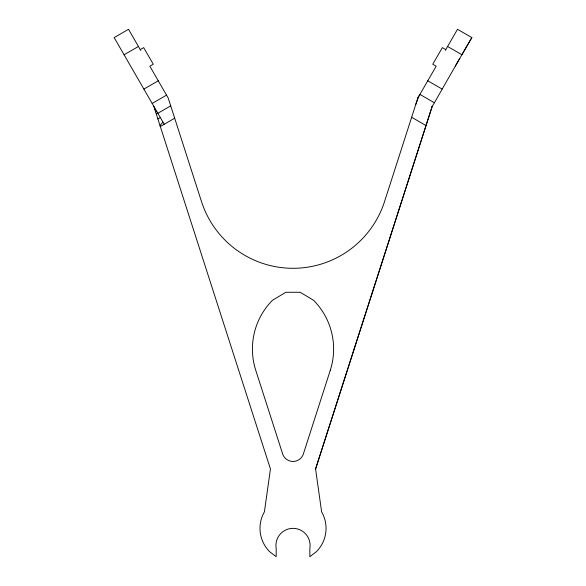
<?xml version="1.0" encoding="UTF-8"?>
<svg xmlns="http://www.w3.org/2000/svg" width="586" height="586" viewBox="0 0 586 586"><rect width="100%" height="100%" fill="white"/><g stroke="black" fill="none" stroke-linecap="round" stroke-linejoin="round"><path stroke-width="0.88" d="M445.778 49.612L442.342 47.627L432.761 64.218L436.196 66.203L417.862 97.95L384.533 201.606A96.133 96.133 0 0 1 201.503 201.606L168.167 97.95L149.833 66.203L153.268 64.218L143.687 47.627L140.259 49.612M315.583 468.961L432.234 106.249L315.583 468.961L321.619 511.827A33.028 33.028 0 0 1 316.374 551.697L309.855 556.7L309.855 548.408A17.097 17.097 0 0 0 293.015 528.345A17.097 17.097 0 0 0 276.182 548.408L276.182 556.7L269.663 551.697A33.028 33.028 0 0 1 264.411 511.827L270.446 468.961L153.803 106.249M415.848 104.235L418.616 96.646M459.732 58.432L432.029 106.872M445.323 50.396L457.505 29.3L471.84 37.577L455.285 66.159M417.869 97.95L419.913 94.405L434.277 102.697M471.84 37.577L461.907 54.725L447.594 46.462M162.901 122.013L160.037 125.631L160.483 126.415M124.071 54.762L138.442 46.462M143.892 89.087L158.257 80.787M152.177 103.436L166.541 95.137M154.902 109.67L155.554 109.289M155.605 111.867L156.682 111.245M156.345 114.16L170.709 105.861M157.89 118.973L160.33 117.559M160.315 126.51L174.687 118.218M411.65 117.273L426.015 125.536M427.773 80.787L442.115 89.065M140.699 50.381L128.532 29.3L114.16 37.592L164.205 124.269M330.292 370.264L303.167 454.597A10.936 10.936 0 0 1 282.862 454.597L255.745 370.264A69.338 69.338 0 0 1 272.453 300.281L285.865 292.275L300.171 292.275L313.583 300.281A69.338 69.338 0 0 1 330.292 370.264"/></g></svg>
